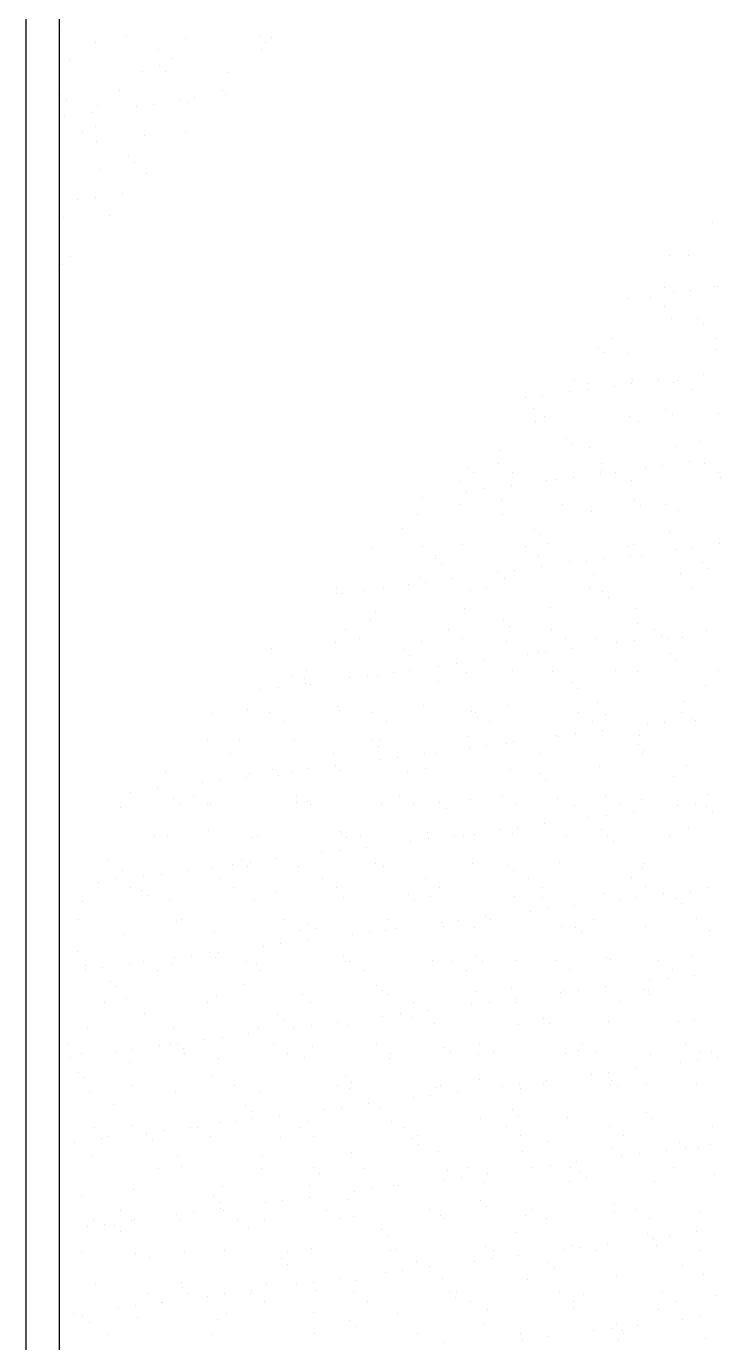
# Model space of a CAD drawing. Header units: inches. Extents: x 8.4 to 50.9, y 14.4 to 39.2.
# Drawn here: x 9.7234 to 9.8284, y 25.1527 to 25.3516 of the extents above; entities that cross this region are included whole.
import ezdxf

# ---------------------------------------------------------------- set-up
doc = ezdxf.new("R2010")
doc.units = ezdxf.units.IN
doc.header["$MEASUREMENT"] = 0
doc.layers.add('02', color=2, linetype='Continuous')

msp = doc.modelspace()

# ---------------------------------------------------------------- linework, layer by layer
at = {"layer": '02'}
for p, q in [((9.7234, 24.551), (9.7234, 25.551)), ((9.7284, 24.95396), (9.7284, 25.5475)), ((9.72865, 25.35099), (9.72865, 25.35099)), ((9.73389, 25.34925), (9.73389, 25.34925)), ((9.73859, 25.3503), (9.73859, 25.3503)), ((9.74739, 25.34974), (9.74739, 25.34974)), ((9.7586, 25.35012), (9.7586, 25.35012)), ((9.75952, 25.34928), (9.75952, 25.34928)), ((9.76048, 25.3499), (9.76048, 25.3499)), ((9.72996, 25.34671), (9.72996, 25.34671)), ((9.74342, 25.34808), (9.74342, 25.34808)), ((9.74553, 25.34674), (9.74553, 25.34674)), ((9.75899, 25.34811), (9.75899, 25.34811)), ((9.74095, 25.34479), (9.74095, 25.34479)), ((9.74357, 25.34574), (9.74357, 25.34574)), ((9.74449, 25.34489), (9.74449, 25.34489)), ((9.75374, 25.34473), (9.75374, 25.34473)), ((9.72854, 25.34135), (9.72854, 25.34135)), ((9.72946, 25.3405), (9.72946, 25.3405)), ((9.73755, 25.34188), (9.73755, 25.34188)), ((9.74884, 25.3409), (9.74884, 25.3409)), ((9.75312, 25.34191), (9.75312, 25.34191)), ((9.75351, 25.34132), (9.75351, 25.34132)), ((9.73326, 25.33866), (9.73326, 25.33866)), ((9.7342, 25.33962), (9.7342, 25.33962)), ((9.74005, 25.33955), (9.74005, 25.33955)), ((9.74265, 25.33989), (9.74265, 25.33989)), ((9.74671, 25.34043), (9.74671, 25.34043)), ((9.74771, 25.3401), (9.74771, 25.3401)), ((9.72919, 25.33812), (9.72919, 25.33812)), ((9.73381, 25.33652), (9.73381, 25.33652)), ((9.73189, 25.33554), (9.73189, 25.33554)), ((9.74126, 25.33516), (9.74126, 25.33516)), ((9.74746, 25.33556), (9.74746, 25.33556)), ((9.734, 25.33419), (9.734, 25.33419)), ((9.73879, 25.33196), (9.73879, 25.33196)), ((9.73971, 25.33111), (9.73971, 25.33111)), ((9.73452, 25.32998), (9.73452, 25.32998)), ((9.74159, 25.32936), (9.74159, 25.32936)), ((9.72849, 25.32536), (9.72849, 25.32536)), ((9.7312, 25.32544), (9.7312, 25.32544)), ((9.7338, 25.32578), (9.7338, 25.32578)), ((9.73787, 25.32632), (9.73787, 25.32632)), ((9.72903, 25.32274), (9.72903, 25.32274)), ((9.73593, 25.32302), (9.73593, 25.32302)), ((9.82711, 25.32202), (9.82711, 25.32202)), ((9.73006, 25.31681), (9.73006, 25.31681)), ((9.82066, 25.31707), (9.82066, 25.31707)), ((9.82348, 25.31698), (9.82348, 25.31698)), ((9.72881, 25.31572), (9.72881, 25.31572)), ((9.81782, 25.31064), (9.81782, 25.31064)), ((9.8199, 25.31212), (9.8199, 25.31212)), ((9.82117, 25.31139), (9.82117, 25.31139)), ((9.82377, 25.31174), (9.82377, 25.31174)), ((9.82742, 25.31238), (9.82742, 25.31238)), ((9.82784, 25.31227), (9.82784, 25.31227)), ((9.81438, 25.3105), (9.81438, 25.3105)), ((9.81993, 25.30929), (9.81993, 25.30929)), ((9.82097, 25.30744), (9.82097, 25.30744)), ((9.82487, 25.30756), (9.82487, 25.30756)), ((9.82579, 25.30671), (9.82579, 25.30671)), ((9.80984, 25.30317), (9.80984, 25.30317)), ((9.81195, 25.30443), (9.81195, 25.30443)), ((9.82752, 25.30446), (9.82752, 25.30446)), ((9.82774, 25.30275), (9.82774, 25.30275)), ((9.81076, 25.30233), (9.81076, 25.30233)), ((9.81423, 25.30226), (9.81423, 25.30226)), ((9.82578, 25.29905), (9.82578, 25.29905)), ((9.80629, 25.29809), (9.80629, 25.29809)), ((9.8082, 25.29764), (9.8082, 25.29764)), ((9.80839, 25.29674), (9.80839, 25.29674)), ((9.81232, 25.29728), (9.81232, 25.29728)), ((9.81492, 25.29762), (9.81492, 25.29762)), ((9.81511, 25.29834), (9.81511, 25.29834)), ((9.81899, 25.29816), (9.81899, 25.29816)), ((9.82129, 25.2978), (9.82129, 25.2978)), ((9.82186, 25.29812), (9.82186, 25.29812)), ((9.82397, 25.29677), (9.82397, 25.29677)), ((9.79886, 25.29551), (9.79886, 25.29551)), ((9.80147, 25.29585), (9.80147, 25.29585)), ((9.80553, 25.29639), (9.80553, 25.29639)), ((9.80008, 25.29395), (9.80008, 25.29395)), ((9.82009, 25.29378), (9.82009, 25.29378)), ((9.82101, 25.29293), (9.82101, 25.29293)), ((9.82805, 25.29312), (9.82805, 25.29312)), ((9.80041, 25.29188), (9.80041, 25.29188)), ((9.80176, 25.29269), (9.80176, 25.29269)), ((9.81455, 25.29263), (9.81455, 25.29263)), ((9.81599, 25.29191), (9.81599, 25.29191)), ((9.80506, 25.28939), (9.80506, 25.28939)), ((9.82536, 25.28895), (9.82536, 25.28895)), ((9.79501, 25.28752), (9.79501, 25.28752)), ((9.80598, 25.28855), (9.80598, 25.28855)), ((9.80852, 25.288), (9.80852, 25.288)), ((9.8216, 25.28817), (9.8216, 25.28817)), ((9.79003, 25.285), (9.79003, 25.285)), ((9.79475, 25.28554), (9.79475, 25.28554)), ((9.81032, 25.28557), (9.81032, 25.28557)), ((9.81693, 25.28494), (9.81693, 25.28494)), ((9.81953, 25.28529), (9.81953, 25.28529)), ((9.8236, 25.28582), (9.8236, 25.28582)), ((9.8259, 25.2856), (9.8259, 25.2856)), ((9.78898, 25.28289), (9.78898, 25.28289)), ((9.79095, 25.28416), (9.79095, 25.28416)), ((9.79686, 25.2842), (9.79686, 25.2842)), ((9.80207, 25.28306), (9.80207, 25.28306)), ((9.80347, 25.28317), (9.80347, 25.28317)), ((9.80608, 25.28351), (9.80608, 25.28351)), ((9.81014, 25.28405), (9.81014, 25.28405)), ((9.81033, 25.28456), (9.81033, 25.28456)), ((9.81243, 25.28422), (9.81243, 25.28422)), ((9.81486, 25.283), (9.81486, 25.283)), ((9.828, 25.28425), (9.828, 25.28425)), ((9.82836, 25.28348), (9.82836, 25.28348)), ((9.79001, 25.2814), (9.79001, 25.2814)), ((9.79262, 25.28174), (9.79262, 25.28174)), ((9.79668, 25.28228), (9.79668, 25.28228)), ((9.78322, 25.28051), (9.78322, 25.28051)), ((9.78888, 25.27933), (9.78888, 25.27933)), ((9.7953, 25.28017), (9.7953, 25.28017)), ((9.80445, 25.27936), (9.80445, 25.27936)), ((9.81531, 25.28), (9.81531, 25.28)), ((9.81623, 25.27916), (9.81623, 25.27916)), ((9.82002, 25.27939), (9.82002, 25.27939)), ((9.78254, 25.27794), (9.78254, 25.27794)), ((9.79533, 25.27788), (9.79533, 25.27788)), ((9.80883, 25.27837), (9.80883, 25.27837)), ((9.82192, 25.27854), (9.82192, 25.27854)), ((9.78027, 25.27578), (9.78027, 25.27578)), ((9.80028, 25.27561), (9.80028, 25.27561)), ((9.82058, 25.27517), (9.82058, 25.27517)), ((9.78322, 25.27299), (9.78322, 25.27299)), ((9.7893, 25.27326), (9.7893, 25.27326)), ((9.79879, 25.27302), (9.79879, 25.27302)), ((9.8012, 25.27477), (9.8012, 25.27477)), ((9.80239, 25.27342), (9.80239, 25.27342)), ((9.81436, 25.27305), (9.81436, 25.27305)), ((9.81518, 25.27336), (9.81518, 25.27336)), ((9.82414, 25.27295), (9.82414, 25.27295)), ((9.82821, 25.27348), (9.82821, 25.27348)), ((9.77579, 25.27277), (9.77579, 25.27277)), ((9.78525, 25.27122), (9.78525, 25.27122)), ((9.78533, 25.27165), (9.78533, 25.27165)), ((9.8009, 25.27168), (9.8009, 25.27168)), ((9.81069, 25.27118), (9.81069, 25.27118)), ((9.81475, 25.27171), (9.81475, 25.27171)), ((9.81647, 25.2717), (9.81647, 25.2717)), ((9.82154, 25.2726), (9.82154, 25.2726)), ((9.78617, 25.27038), (9.78617, 25.27038)), ((9.79462, 25.26906), (9.79462, 25.26906)), ((9.79723, 25.2694), (9.79723, 25.2694)), ((9.80129, 25.26994), (9.80129, 25.26994)), ((9.80555, 25.27078), (9.80555, 25.27078)), ((9.80808, 25.27083), (9.80808, 25.27083)), ((9.82223, 25.2689), (9.82223, 25.2689)), ((9.82556, 25.27061), (9.82556, 25.27061)), ((9.82648, 25.26976), (9.82648, 25.26976)), ((9.78117, 25.26729), (9.78117, 25.26729)), ((9.78285, 25.26831), (9.78285, 25.26831)), ((9.78377, 25.26763), (9.78377, 25.26763)), ((9.78783, 25.26817), (9.78783, 25.26817)), ((9.79564, 25.26825), (9.79564, 25.26825)), ((9.80915, 25.26874), (9.80915, 25.26874)), ((9.82406, 25.26687), (9.82406, 25.26687)), ((9.77022, 25.26683), (9.77022, 25.26683)), ((9.77031, 25.26586), (9.77031, 25.26586)), ((9.77114, 25.26599), (9.77114, 25.26599)), ((9.77437, 25.26639), (9.77437, 25.26639)), ((9.77735, 25.26678), (9.77735, 25.26678)), ((9.79052, 25.26639), (9.79052, 25.26639)), ((9.79292, 25.26681), (9.79292, 25.26681)), ((9.80849, 25.26684), (9.80849, 25.26684)), ((9.81053, 25.26622), (9.81053, 25.26622)), ((9.81145, 25.26538), (9.81145, 25.26538)), ((9.77611, 25.26314), (9.77611, 25.26314)), ((9.78961, 25.26362), (9.78961, 25.26362)), ((9.8027, 25.26379), (9.8027, 25.26379)), ((9.81549, 25.26373), (9.81549, 25.26373)), ((9.77549, 25.262), (9.77549, 25.262)), ((9.79549, 25.26183), (9.79549, 25.26183)), ((9.79642, 25.26099), (9.79642, 25.26099)), ((9.8158, 25.26139), (9.8158, 25.26139)), ((9.77169, 25.26044), (9.77169, 25.26044)), ((9.7738, 25.2591), (9.7738, 25.2591)), ((9.78726, 25.26047), (9.78726, 25.26047)), ((9.78937, 25.25913), (9.78937, 25.25913)), ((9.80283, 25.2605), (9.80283, 25.2605)), ((9.80494, 25.25915), (9.80494, 25.25915)), ((9.80946, 25.2591), (9.80946, 25.2591)), ((9.8184, 25.26053), (9.8184, 25.26053)), ((9.81936, 25.25937), (9.81936, 25.25937)), ((9.82051, 25.25918), (9.82051, 25.25918)), ((9.82255, 25.25927), (9.82255, 25.25927)), ((9.82615, 25.26027), (9.82615, 25.26027)), ((9.76046, 25.25762), (9.76046, 25.25762)), ((9.77008, 25.25851), (9.77008, 25.25851)), ((9.78046, 25.25744), (9.78046, 25.25744)), ((9.78317, 25.25868), (9.78317, 25.25868)), ((9.79596, 25.25861), (9.79596, 25.25861)), ((9.80077, 25.257), (9.80077, 25.257)), ((9.80184, 25.25706), (9.80184, 25.25706)), ((9.8059, 25.2576), (9.8059, 25.2576)), ((9.81269, 25.25849), (9.81269, 25.25849)), ((9.8153, 25.25884), (9.8153, 25.25884)), ((9.78139, 25.2566), (9.78139, 25.2566)), ((9.78578, 25.25495), (9.78578, 25.25495)), ((9.78838, 25.25529), (9.78838, 25.25529)), ((9.79244, 25.25583), (9.79244, 25.25583)), ((9.79923, 25.25672), (9.79923, 25.25672)), ((9.82077, 25.25683), (9.82077, 25.25683)), ((9.82169, 25.25599), (9.82169, 25.25599)), ((9.76363, 25.25356), (9.76363, 25.25356)), ((9.76543, 25.25306), (9.76543, 25.25306)), ((9.76582, 25.25423), (9.76582, 25.25423)), ((9.77232, 25.25318), (9.77232, 25.25318)), ((9.77492, 25.25352), (9.77492, 25.25352)), ((9.77642, 25.2535), (9.77642, 25.2535)), ((9.77898, 25.25406), (9.77898, 25.25406)), ((9.78139, 25.25426), (9.78139, 25.25426)), ((9.78993, 25.25399), (9.78993, 25.25399)), ((9.79696, 25.25429), (9.79696, 25.25429)), ((9.80301, 25.25416), (9.80301, 25.25416)), ((9.81253, 25.25432), (9.81253, 25.25432)), ((9.81581, 25.25409), (9.81581, 25.25409)), ((9.8281, 25.25435), (9.8281, 25.25435)), ((9.75886, 25.25141), (9.75886, 25.25141)), ((9.76146, 25.25175), (9.76146, 25.25175)), ((9.76553, 25.25228), (9.76553, 25.25228)), ((9.76635, 25.25221), (9.76635, 25.25221)), ((9.78574, 25.25261), (9.78574, 25.25261)), ((9.80574, 25.25244), (9.80574, 25.25244)), ((9.80666, 25.2516), (9.80666, 25.2516)), ((9.82604, 25.252), (9.82604, 25.252)), ((9.78348, 25.24904), (9.78348, 25.24904)), ((9.79627, 25.24898), (9.79627, 25.24898)), ((9.80978, 25.24947), (9.80978, 25.24947)), ((9.82286, 25.24963), (9.82286, 25.24963)), ((9.75132, 25.24782), (9.75132, 25.24782)), ((9.75689, 25.24839), (9.75689, 25.24839)), ((9.76016, 25.24789), (9.76016, 25.24789)), ((9.77039, 25.24887), (9.77039, 25.24887)), ((9.7707, 25.24823), (9.7707, 25.24823)), ((9.77573, 25.24792), (9.77573, 25.24792)), ((9.79071, 25.24805), (9.79071, 25.24805)), ((9.7913, 25.24795), (9.7913, 25.24795)), ((9.79163, 25.24721), (9.79163, 25.24721)), ((9.80687, 25.24798), (9.80687, 25.24798)), ((9.81101, 25.24761), (9.81101, 25.24761)), ((9.82244, 25.24801), (9.82244, 25.24801)), ((9.82397, 25.24703), (9.82397, 25.24703)), ((9.76226, 25.24655), (9.76226, 25.24655)), ((9.77784, 25.24658), (9.77784, 25.24658)), ((9.79341, 25.24661), (9.79341, 25.24661)), ((9.80898, 25.24663), (9.80898, 25.24663)), ((9.81051, 25.24526), (9.81051, 25.24526)), ((9.8173, 25.24616), (9.8173, 25.24616)), ((9.81991, 25.2465), (9.81991, 25.2465)), ((9.82455, 25.24666), (9.82455, 25.24666)), ((9.75086, 25.24376), (9.75086, 25.24376)), ((9.75567, 25.24384), (9.75567, 25.24384)), ((9.76395, 25.24393), (9.76395, 25.24393)), ((9.77568, 25.24367), (9.77568, 25.24367)), ((9.77674, 25.24387), (9.77674, 25.24387)), ((9.79024, 25.24435), (9.79024, 25.24435)), ((9.79598, 25.24322), (9.79598, 25.24322)), ((9.79705, 25.24349), (9.79705, 25.24349)), ((9.80333, 25.24452), (9.80333, 25.24452)), ((9.80384, 25.24438), (9.80384, 25.24438)), ((9.80645, 25.24473), (9.80645, 25.24473)), ((9.81599, 25.24305), (9.81599, 25.24305)), ((9.81612, 25.24446), (9.81612, 25.24446)), ((9.75428, 25.24169), (9.75428, 25.24169)), ((9.76986, 25.24171), (9.76986, 25.24171)), ((9.7766, 25.24282), (9.7766, 25.24282)), ((9.77953, 25.24118), (9.77953, 25.24118)), ((9.78359, 25.24172), (9.78359, 25.24172)), ((9.78543, 25.24174), (9.78543, 25.24174)), ((9.79039, 25.24261), (9.79039, 25.24261)), ((9.79299, 25.24295), (9.79299, 25.24295)), ((9.801, 25.24177), (9.801, 25.24177)), ((9.81657, 25.2418), (9.81657, 25.2418)), ((9.81691, 25.24221), (9.81691, 25.24221)), ((9.76065, 25.23928), (9.76065, 25.23928)), ((9.76347, 25.23907), (9.76347, 25.23907)), ((9.76607, 25.23941), (9.76607, 25.23941)), ((9.77014, 25.23995), (9.77014, 25.23995)), ((9.77071, 25.23924), (9.77071, 25.23924)), ((9.77693, 25.24084), (9.77693, 25.24084)), ((9.7838, 25.23941), (9.7838, 25.23941)), ((9.79659, 25.23935), (9.79659, 25.23935)), ((9.81009, 25.23983), (9.81009, 25.23983)), ((9.82318, 25.24), (9.82318, 25.24)), ((9.74441, 25.23882), (9.74441, 25.23882)), ((9.75001, 25.2373), (9.75001, 25.2373)), ((9.75261, 25.23764), (9.75261, 25.23764)), ((9.75668, 25.23817), (9.75668, 25.23817)), ((9.7572, 25.23875), (9.7572, 25.23875)), ((9.76157, 25.23843), (9.76157, 25.23843)), ((9.78095, 25.23883), (9.78095, 25.23883)), ((9.80096, 25.23866), (9.80096, 25.23866)), ((9.80188, 25.23782), (9.80188, 25.23782)), ((9.82126, 25.23822), (9.82126, 25.23822)), ((9.73915, 25.23587), (9.73915, 25.23587)), ((9.74322, 25.2364), (9.74322, 25.2364)), ((9.74862, 25.23534), (9.74862, 25.23534)), ((9.76419, 25.23537), (9.76419, 25.23537)), ((9.77977, 25.2354), (9.77977, 25.2354)), ((9.79534, 25.23543), (9.79534, 25.23543)), ((9.81091, 25.23546), (9.81091, 25.23546)), ((9.82648, 25.23549), (9.82648, 25.23549)), ((9.73767, 25.23364), (9.73767, 25.23364)), ((9.74562, 25.23489), (9.74562, 25.23489)), ((9.74654, 25.23404), (9.74654, 25.23404)), ((9.75073, 25.234), (9.75073, 25.234)), ((9.75117, 25.23413), (9.75117, 25.23413)), ((9.76426, 25.23429), (9.76426, 25.23429)), ((9.76592, 25.23445), (9.76592, 25.23445)), ((9.7663, 25.23403), (9.7663, 25.23403)), ((9.77705, 25.23423), (9.77705, 25.23423)), ((9.78187, 25.23406), (9.78187, 25.23406)), ((9.78593, 25.23427), (9.78593, 25.23427)), ((9.78685, 25.23343), (9.78685, 25.23343)), ((9.79056, 25.23472), (9.79056, 25.23472)), ((9.79744, 25.23409), (9.79744, 25.23409)), ((9.80364, 25.23489), (9.80364, 25.23489)), ((9.80623, 25.23383), (9.80623, 25.23383)), ((9.81301, 25.23411), (9.81301, 25.23411)), ((9.81644, 25.23483), (9.81644, 25.23483)), ((9.82191, 25.23382), (9.82191, 25.23382)), ((9.82452, 25.23416), (9.82452, 25.23416)), ((9.82624, 25.23366), (9.82624, 25.23366)), ((9.80166, 25.23115), (9.80166, 25.23115)), ((9.80845, 25.23204), (9.80845, 25.23204)), ((9.81106, 25.23239), (9.81106, 25.23239)), ((9.81512, 25.23292), (9.81512, 25.23292)), ((9.82716, 25.23282), (9.82716, 25.23282)), ((9.74275, 25.22914), (9.74275, 25.22914)), ((9.74473, 25.22918), (9.74473, 25.22918)), ((9.75089, 25.23006), (9.75089, 25.23006)), ((9.75752, 25.22912), (9.75752, 25.22912)), ((9.75832, 25.22916), (9.75832, 25.22916)), ((9.7709, 25.22989), (9.7709, 25.22989)), ((9.77102, 25.22961), (9.77102, 25.22961)), ((9.77389, 25.22919), (9.77389, 25.22919)), ((9.78411, 25.22977), (9.78411, 25.22977)), ((9.7882, 25.22938), (9.7882, 25.22938)), ((9.78946, 25.22922), (9.78946, 25.22922)), ((9.7912, 25.22944), (9.7912, 25.22944)), ((9.795, 25.23027), (9.795, 25.23027)), ((9.7969, 25.22971), (9.7969, 25.22971)), ((9.7976, 25.23062), (9.7976, 25.23062)), ((9.80503, 25.22925), (9.80503, 25.22925)), ((9.81041, 25.2302), (9.81041, 25.2302)), ((9.81121, 25.22927), (9.81121, 25.22927)), ((9.82061, 25.22928), (9.82061, 25.22928)), ((9.82349, 25.23037), (9.82349, 25.23037)), ((9.77068, 25.22707), (9.77068, 25.22707)), ((9.77182, 25.22904), (9.77182, 25.22904)), ((9.77475, 25.22761), (9.77475, 25.22761)), ((9.78154, 25.2285), (9.78154, 25.2285)), ((9.78414, 25.22884), (9.78414, 25.22884)), ((9.81213, 25.22843), (9.81213, 25.22843)), ((9.73586, 25.22567), (9.73586, 25.22567)), ((9.75587, 25.2255), (9.75587, 25.2255)), ((9.75722, 25.2253), (9.75722, 25.2253)), ((9.76129, 25.22583), (9.76129, 25.22583)), ((9.76808, 25.22673), (9.76808, 25.22673)), ((9.79087, 25.22509), (9.79087, 25.22509)), ((9.80396, 25.22525), (9.80396, 25.22525)), ((9.81675, 25.22519), (9.81675, 25.22519)), ((9.73798, 25.22401), (9.73798, 25.22401)), ((9.74116, 25.22318), (9.74116, 25.22318)), ((9.74376, 25.22353), (9.74376, 25.22353)), ((9.74783, 25.22406), (9.74783, 25.22406)), ((9.75149, 25.22449), (9.75149, 25.22449)), ((9.75462, 25.22496), (9.75462, 25.22496)), ((9.75679, 25.22465), (9.75679, 25.22465)), ((9.76458, 25.22466), (9.76458, 25.22466)), ((9.77617, 25.22506), (9.77617, 25.22506)), ((9.77737, 25.2246), (9.77737, 25.2246)), ((9.79618, 25.22488), (9.79618, 25.22488)), ((9.7971, 25.22404), (9.7971, 25.22404)), ((9.81648, 25.22444), (9.81648, 25.22444)), ((9.73437, 25.22229), (9.73437, 25.22229)), ((9.73709, 25.22279), (9.73709, 25.22279)), ((9.7392, 25.22145), (9.7392, 25.22145)), ((9.74084, 25.22111), (9.74084, 25.22111)), ((9.75266, 25.22282), (9.75266, 25.22282)), ((9.75477, 25.22148), (9.75477, 25.22148)), ((9.76823, 25.22285), (9.76823, 25.22285)), ((9.77034, 25.22151), (9.77034, 25.22151)), ((9.7838, 25.22288), (9.7838, 25.22288)), ((9.78591, 25.22154), (9.78591, 25.22154)), ((9.79937, 25.22291), (9.79937, 25.22291)), ((9.80148, 25.22156), (9.80148, 25.22156)), ((9.81494, 25.22294), (9.81494, 25.22294)), ((9.81705, 25.22159), (9.81705, 25.22159)), ((9.82652, 25.22148), (9.82652, 25.22148)), ((9.73196, 25.21938), (9.73196, 25.21938)), ((9.74176, 25.22026), (9.74176, 25.22026)), ((9.74504, 25.21955), (9.74504, 25.21955)), ((9.75783, 25.21949), (9.75783, 25.21949)), ((9.76114, 25.22067), (9.76114, 25.22067)), ((9.77134, 25.21997), (9.77134, 25.21997)), ((9.78115, 25.2205), (9.78115, 25.2205)), ((9.78207, 25.21965), (9.78207, 25.21965)), ((9.78443, 25.22014), (9.78443, 25.22014)), ((9.79722, 25.22008), (9.79722, 25.22008)), ((9.80145, 25.22005), (9.80145, 25.22005)), ((9.81072, 25.22056), (9.81072, 25.22056)), ((9.81306, 25.21971), (9.81306, 25.21971)), ((9.81567, 25.22005), (9.81567, 25.22005)), ((9.81973, 25.22058), (9.81973, 25.22058)), ((9.82146, 25.21988), (9.82146, 25.21988)), ((9.82381, 25.22073), (9.82381, 25.22073)), ((9.79961, 25.21793), (9.79961, 25.21793)), ((9.80221, 25.21828), (9.80221, 25.21828)), ((9.80627, 25.21881), (9.80627, 25.21881)), ((9.82238, 25.21904), (9.82238, 25.21904)), ((9.73122, 25.21659), (9.73122, 25.21659)), ((9.74611, 25.21628), (9.74611, 25.21628)), ((9.74679, 25.21662), (9.74679, 25.21662)), ((9.76236, 25.21664), (9.76236, 25.21664)), ((9.76612, 25.21611), (9.76612, 25.21611)), ((9.76704, 25.21526), (9.76704, 25.21526)), ((9.77793, 25.21667), (9.77793, 25.21667)), ((9.77936, 25.21527), (9.77936, 25.21527)), ((9.78615, 25.21616), (9.78615, 25.21616)), ((9.78642, 25.21566), (9.78642, 25.21566)), ((9.78875, 25.2165), (9.78875, 25.2165)), ((9.79119, 25.21545), (9.79119, 25.21545)), ((9.79281, 25.21704), (9.79281, 25.21704)), ((9.7935, 25.2167), (9.7935, 25.2167)), ((9.80427, 25.21562), (9.80427, 25.21562)), ((9.80643, 25.21549), (9.80643, 25.21549)), ((9.80907, 25.21673), (9.80907, 25.21673)), ((9.81707, 25.21556), (9.81707, 25.21556)), ((9.82464, 25.21676), (9.82464, 25.21676)), ((9.7383, 25.21437), (9.7383, 25.21437)), ((9.7518, 25.21486), (9.7518, 25.21486)), ((9.76489, 25.21503), (9.76489, 25.21503)), ((9.7659, 25.2135), (9.7659, 25.2135)), ((9.77269, 25.21439), (9.77269, 25.21439)), ((9.77529, 25.21473), (9.77529, 25.21473)), ((9.77768, 25.21497), (9.77768, 25.21497)), ((9.80735, 25.21465), (9.80735, 25.21465)), ((9.82673, 25.21505), (9.82673, 25.21505)), ((9.73108, 25.21189), (9.73108, 25.21189)), ((9.74837, 25.21119), (9.74837, 25.21119)), ((9.75109, 25.21172), (9.75109, 25.21172)), ((9.75244, 25.21172), (9.75244, 25.21172)), ((9.75923, 25.21262), (9.75923, 25.21262)), ((9.76183, 25.21296), (9.76183, 25.21296)), ((9.77139, 25.21128), (9.77139, 25.21128)), ((9.73227, 25.20975), (9.73227, 25.20975)), ((9.73491, 25.20942), (9.73491, 25.20942)), ((9.73898, 25.20995), (9.73898, 25.20995)), ((9.74113, 25.21027), (9.74113, 25.21027)), ((9.74536, 25.20991), (9.74536, 25.20991)), ((9.74577, 25.21085), (9.74577, 25.21085)), ((9.75201, 25.21087), (9.75201, 25.21087)), ((9.7567, 25.2103), (9.7567, 25.2103)), ((9.75815, 25.20985), (9.75815, 25.20985)), ((9.77165, 25.21034), (9.77165, 25.21034)), ((9.77227, 25.21033), (9.77227, 25.21033)), ((9.78474, 25.21051), (9.78474, 25.21051)), ((9.78784, 25.21036), (9.78784, 25.21036)), ((9.7914, 25.2111), (9.7914, 25.2111)), ((9.79232, 25.21026), (9.79232, 25.21026)), ((9.79753, 25.21044), (9.79753, 25.21044)), ((9.80341, 25.21039), (9.80341, 25.21039)), ((9.81104, 25.21093), (9.81104, 25.21093)), ((9.8117, 25.21066), (9.8117, 25.21066)), ((9.81898, 25.21042), (9.81898, 25.21042)), ((9.82412, 25.2111), (9.82412, 25.2111)), ((9.73231, 25.20907), (9.73231, 25.20907)), ((9.73606, 25.20733), (9.73606, 25.20733)), ((9.74324, 25.20893), (9.74324, 25.20893)), ((9.75881, 25.20896), (9.75881, 25.20896)), ((9.77438, 25.20899), (9.77438, 25.20899)), ((9.78995, 25.20902), (9.78995, 25.20902)), ((9.80552, 25.20904), (9.80552, 25.20904)), ((9.81767, 25.20737), (9.81767, 25.20737)), ((9.82028, 25.20771), (9.82028, 25.20771)), ((9.82109, 25.20907), (9.82109, 25.20907)), ((9.82434, 25.20824), (9.82434, 25.20824)), ((9.73698, 25.20649), (9.73698, 25.20649)), ((9.75212, 25.20523), (9.75212, 25.20523)), ((9.75636, 25.20689), (9.75636, 25.20689)), ((9.76521, 25.20539), (9.76521, 25.20539)), ((9.77636, 25.20672), (9.77636, 25.20672)), ((9.77729, 25.20587), (9.77729, 25.20587)), ((9.778, 25.20533), (9.778, 25.20533)), ((9.7915, 25.20582), (9.7915, 25.20582)), ((9.79667, 25.20627), (9.79667, 25.20627)), ((9.80422, 25.20559), (9.80422, 25.20559)), ((9.80459, 25.20598), (9.80459, 25.20598)), ((9.80682, 25.20594), (9.80682, 25.20594)), ((9.81088, 25.20647), (9.81088, 25.20647)), ((9.81667, 25.2061), (9.81667, 25.2061)), ((9.81738, 25.20592), (9.81738, 25.20592)), ((9.8176, 25.20526), (9.8176, 25.20526)), ((9.73526, 25.20407), (9.73526, 25.20407)), ((9.73861, 25.20474), (9.73861, 25.20474)), ((9.75083, 25.2041), (9.75083, 25.2041)), ((9.7664, 25.20412), (9.7664, 25.20412)), ((9.78197, 25.20415), (9.78197, 25.20415)), ((9.79076, 25.20382), (9.79076, 25.20382)), ((9.79336, 25.20417), (9.79336, 25.20417)), ((9.79742, 25.2047), (9.79742, 25.2047)), ((9.79754, 25.20418), (9.79754, 25.20418)), ((9.81311, 25.20421), (9.81311, 25.20421)), ((9.74133, 25.2025), (9.74133, 25.2025)), ((9.76133, 25.20233), (9.76133, 25.20233)), ((9.76226, 25.20148), (9.76226, 25.20148)), ((9.7773, 25.20205), (9.7773, 25.20205)), ((9.7799, 25.20239), (9.7799, 25.20239)), ((9.78164, 25.20189), (9.78164, 25.20189)), ((9.78397, 25.20293), (9.78397, 25.20293)), ((9.80164, 25.20171), (9.80164, 25.20171)), ((9.81135, 25.2013), (9.81135, 25.2013)), ((9.82195, 25.20127), (9.82195, 25.20127)), ((9.82444, 25.20146), (9.82444, 25.20146)), ((9.73259, 25.20011), (9.73259, 25.20011)), ((9.74567, 25.20028), (9.74567, 25.20028)), ((9.75705, 25.19938), (9.75705, 25.19938)), ((9.75846, 25.20022), (9.75846, 25.20022)), ((9.76384, 25.20028), (9.76384, 25.20028)), ((9.76644, 25.20062), (9.76644, 25.20062)), ((9.77051, 25.20116), (9.77051, 25.20116)), ((9.77197, 25.2007), (9.77197, 25.2007)), ((9.78506, 25.20087), (9.78506, 25.20087)), ((9.79785, 25.20081), (9.79785, 25.20081)), ((9.80256, 25.20087), (9.80256, 25.20087)), ((9.7296, 25.19773), (9.7296, 25.19773)), ((9.74359, 25.19761), (9.74359, 25.19761)), ((9.74517, 25.19775), (9.74517, 25.19775)), ((9.7463, 25.19794), (9.7463, 25.19794)), ((9.75038, 25.19851), (9.75038, 25.19851)), ((9.75298, 25.19885), (9.75298, 25.19885)), ((9.76074, 25.19778), (9.76074, 25.19778)), ((9.76661, 25.1975), (9.76661, 25.1975)), ((9.77631, 25.19781), (9.77631, 25.19781)), ((9.78661, 25.19733), (9.78661, 25.19733)), ((9.79188, 25.19784), (9.79188, 25.19784)), ((9.80745, 25.19787), (9.80745, 25.19787)), ((9.82302, 25.1979), (9.82302, 25.1979)), ((9.73013, 25.19584), (9.73013, 25.19584)), ((9.73171, 25.19638), (9.73171, 25.19638)), ((9.73692, 25.19674), (9.73692, 25.19674)), ((9.73952, 25.19708), (9.73952, 25.19708)), ((9.74722, 25.1971), (9.74722, 25.1971)), ((9.74728, 25.19641), (9.74728, 25.19641)), ((9.75243, 25.19559), (9.75243, 25.19559)), ((9.76285, 25.19644), (9.76285, 25.19644)), ((9.76552, 25.19576), (9.76552, 25.19576)), ((9.77831, 25.1957), (9.77831, 25.1957)), ((9.77842, 25.19647), (9.77842, 25.19647)), ((9.78753, 25.19648), (9.78753, 25.19648)), ((9.79182, 25.19618), (9.79182, 25.19618)), ((9.79399, 25.1965), (9.79399, 25.1965)), ((9.8049, 25.19635), (9.8049, 25.19635)), ((9.80691, 25.19688), (9.80691, 25.19688)), ((9.80956, 25.19652), (9.80956, 25.19652)), ((9.8177, 25.19629), (9.8177, 25.19629)), ((9.82489, 25.19537), (9.82489, 25.19537)), ((9.82513, 25.19655), (9.82513, 25.19655)), ((9.82692, 25.19671), (9.82692, 25.19671)), ((9.82784, 25.19587), (9.82784, 25.19587)), ((9.73127, 25.19355), (9.73127, 25.19355)), ((9.73893, 25.1951), (9.73893, 25.1951)), ((9.80883, 25.19326), (9.80883, 25.19326)), ((9.81143, 25.1936), (9.81143, 25.1936)), ((9.81549, 25.19413), (9.81549, 25.19413)), ((9.82228, 25.19503), (9.82228, 25.19503)), ((9.73219, 25.19271), (9.73219, 25.19271)), ((9.7393, 25.19155), (9.7393, 25.19155)), ((9.75157, 25.19311), (9.75157, 25.19311)), ((9.75487, 25.19157), (9.75487, 25.19157)), ((9.77044, 25.1916), (9.77044, 25.1916)), ((9.77158, 25.19294), (9.77158, 25.19294)), ((9.7725, 25.19209), (9.7725, 25.19209)), ((9.78601, 25.19163), (9.78601, 25.19163)), ((9.79188, 25.1925), (9.79188, 25.1925)), ((9.79537, 25.19148), (9.79537, 25.19148)), ((9.79797, 25.19183), (9.79797, 25.19183)), ((9.80158, 25.19166), (9.80158, 25.19166)), ((9.80203, 25.19236), (9.80203, 25.19236)), ((9.81167, 25.19166), (9.81167, 25.19166)), ((9.81189, 25.19232), (9.81189, 25.19232)), ((9.81281, 25.19148), (9.81281, 25.19148)), ((9.81715, 25.19169), (9.81715, 25.19169)), ((9.82475, 25.19183), (9.82475, 25.19183)), ((9.7329, 25.19048), (9.7329, 25.19048)), ((9.74599, 25.19065), (9.74599, 25.19065)), ((9.75878, 25.19058), (9.75878, 25.19058)), ((9.77228, 25.19107), (9.77228, 25.19107)), ((9.78191, 25.18971), (9.78191, 25.18971)), ((9.78451, 25.19005), (9.78451, 25.19005)), ((9.78537, 25.19124), (9.78537, 25.19124)), ((9.78858, 25.19059), (9.78858, 25.19059)), ((9.79816, 25.19118), (9.79816, 25.19118)), ((9.73654, 25.18872), (9.73654, 25.18872)), ((9.75655, 25.18855), (9.75655, 25.18855)), ((9.75747, 25.1877), (9.75747, 25.1877)), ((9.76845, 25.18794), (9.76845, 25.18794)), ((9.77105, 25.18828), (9.77105, 25.18828)), ((9.77512, 25.18882), (9.77512, 25.18882)), ((9.77685, 25.18811), (9.77685, 25.18811)), ((9.79686, 25.18793), (9.79686, 25.18793)), ((9.81716, 25.18749), (9.81716, 25.18749)), ((9.73924, 25.18547), (9.73924, 25.18547)), ((9.75275, 25.18596), (9.75275, 25.18596)), ((9.75499, 25.18617), (9.75499, 25.18617)), ((9.75759, 25.18651), (9.75759, 25.18651)), ((9.76166, 25.18705), (9.76166, 25.18705)), ((9.76584, 25.18612), (9.76584, 25.18612)), ((9.77863, 25.18606), (9.77863, 25.18606)), ((9.79213, 25.18655), (9.79213, 25.18655)), ((9.79592, 25.18532), (9.79592, 25.18532)), ((9.79778, 25.18709), (9.79778, 25.18709)), ((9.80522, 25.18672), (9.80522, 25.18672)), ((9.81149, 25.18535), (9.81149, 25.18535)), ((9.81801, 25.18665), (9.81801, 25.18665)), ((9.82706, 25.18537), (9.82706, 25.18537)), ((9.73363, 25.18521), (9.73363, 25.18521)), ((9.73474, 25.1835), (9.73474, 25.1835)), ((9.73574, 25.18386), (9.73574, 25.18386)), ((9.74152, 25.18416), (9.74152, 25.18416)), ((9.74153, 25.1844), (9.74153, 25.1844)), ((9.74244, 25.18332), (9.74244, 25.18332)), ((9.74413, 25.18474), (9.74413, 25.18474)), ((9.7482, 25.18527), (9.7482, 25.18527)), ((9.74921, 25.18523), (9.74921, 25.18523)), ((9.75131, 25.18389), (9.75131, 25.18389)), ((9.76182, 25.18372), (9.76182, 25.18372)), ((9.76478, 25.18526), (9.76478, 25.18526)), ((9.76688, 25.18392), (9.76688, 25.18392)), ((9.78035, 25.18529), (9.78035, 25.18529)), ((9.78183, 25.18355), (9.78183, 25.18355)), ((9.78246, 25.18395), (9.78246, 25.18395)), ((9.79803, 25.18398), (9.79803, 25.18398)), ((9.8136, 25.184), (9.8136, 25.184)), ((9.73067, 25.18297), (9.73067, 25.18297)), ((9.7726, 25.18144), (9.7726, 25.18144)), ((9.78275, 25.1827), (9.78275, 25.1827)), ((9.78569, 25.1816), (9.78569, 25.1816)), ((9.79848, 25.18154), (9.79848, 25.18154)), ((9.80213, 25.1831), (9.80213, 25.1831)), ((9.81198, 25.18203), (9.81198, 25.18203)), ((9.8201, 25.18179), (9.8201, 25.18179)), ((9.82214, 25.18293), (9.82214, 25.18293)), ((9.82306, 25.18209), (9.82306, 25.18209)), ((9.82507, 25.1822), (9.82507, 25.1822)), ((9.82689, 25.18269), (9.82689, 25.18269)), ((9.73321, 25.18084), (9.73321, 25.18084)), ((9.7463, 25.18101), (9.7463, 25.18101)), ((9.74679, 25.17933), (9.74679, 25.17933)), ((9.75909, 25.18095), (9.75909, 25.18095)), ((9.80258, 25.17949), (9.80258, 25.17949)), ((9.80664, 25.18002), (9.80664, 25.18002)), ((9.81344, 25.18092), (9.81344, 25.18092)), ((9.81604, 25.18126), (9.81604, 25.18126)), ((9.74333, 25.17903), (9.74333, 25.17903)), ((9.7589, 25.17905), (9.7589, 25.17905)), ((9.7668, 25.17916), (9.7668, 25.17916)), ((9.76772, 25.17831), (9.76772, 25.17831)), ((9.77448, 25.17908), (9.77448, 25.17908)), ((9.78652, 25.17737), (9.78652, 25.17737)), ((9.7871, 25.17872), (9.7871, 25.17872)), ((9.78912, 25.17772), (9.78912, 25.17772)), ((9.79005, 25.17911), (9.79005, 25.17911)), ((9.79319, 25.17825), (9.79319, 25.17825)), ((9.79998, 25.17915), (9.79998, 25.17915)), ((9.80562, 25.17914), (9.80562, 25.17914)), ((9.80711, 25.17854), (9.80711, 25.17854)), ((9.80803, 25.1777), (9.80803, 25.1777)), ((9.82119, 25.17917), (9.82119, 25.17917)), ((9.82741, 25.1781), (9.82741, 25.1781)), ((9.73956, 25.17584), (9.73956, 25.17584)), ((9.75306, 25.17632), (9.75306, 25.17632)), ((9.76615, 25.17649), (9.76615, 25.17649)), ((9.77306, 25.1756), (9.77306, 25.1756)), ((9.77566, 25.17594), (9.77566, 25.17594)), ((9.77894, 25.17643), (9.77894, 25.17643)), ((9.77973, 25.17648), (9.77973, 25.17648)), ((9.79245, 25.17692), (9.79245, 25.17692)), ((9.80553, 25.17708), (9.80553, 25.17708)), ((9.81833, 25.17702), (9.81833, 25.17702)), ((9.73176, 25.17494), (9.73176, 25.17494)), ((9.75177, 25.17477), (9.75177, 25.17477)), ((9.75269, 25.17393), (9.75269, 25.17393)), ((9.7596, 25.17383), (9.7596, 25.17383)), ((9.7622, 25.17417), (9.7622, 25.17417)), ((9.76627, 25.17471), (9.76627, 25.17471)), ((9.77207, 25.17433), (9.77207, 25.17433)), ((9.79208, 25.17416), (9.79208, 25.17416)), ((9.81238, 25.17371), (9.81238, 25.17371)), ((9.73767, 25.17268), (9.73767, 25.17268)), ((9.74614, 25.17206), (9.74614, 25.17206)), ((9.74662, 25.17138), (9.74662, 25.17138)), ((9.74874, 25.1724), (9.74874, 25.1724)), ((9.75281, 25.17294), (9.75281, 25.17294)), ((9.75324, 25.17271), (9.75324, 25.17271)), ((9.75535, 25.17137), (9.75535, 25.17137)), ((9.76881, 25.17274), (9.76881, 25.17274)), ((9.77092, 25.1714), (9.77092, 25.1714)), ((9.77291, 25.1718), (9.77291, 25.1718)), ((9.78439, 25.17277), (9.78439, 25.17277)), ((9.786, 25.17197), (9.786, 25.17197)), ((9.78649, 25.17143), (9.78649, 25.17143)), ((9.793, 25.17331), (9.793, 25.17331)), ((9.79879, 25.17191), (9.79879, 25.17191)), ((9.79996, 25.1728), (9.79996, 25.1728)), ((9.80206, 25.17145), (9.80206, 25.17145)), ((9.8123, 25.17239), (9.8123, 25.17239)), ((9.81553, 25.17283), (9.81553, 25.17283)), ((9.81763, 25.17148), (9.81763, 25.17148)), ((9.82538, 25.17256), (9.82538, 25.17256)), ((9.73268, 25.17029), (9.73268, 25.17029)), ((9.73353, 25.17121), (9.73353, 25.17121)), ((9.73528, 25.17063), (9.73528, 25.17063)), ((9.73674, 25.17038), (9.73674, 25.17038)), ((9.73766, 25.16954), (9.73766, 25.16954)), ((9.73935, 25.17116), (9.73935, 25.17116)), ((9.73978, 25.17134), (9.73978, 25.17134)), ((9.75704, 25.16994), (9.75704, 25.16994)), ((9.75941, 25.17132), (9.75941, 25.17132)), ((9.77705, 25.16977), (9.77705, 25.16977)), ((9.82471, 25.16946), (9.82471, 25.16946)), ((9.77797, 25.16892), (9.77797, 25.16892)), ((9.79735, 25.16933), (9.79735, 25.16933)), ((9.80585, 25.16745), (9.80585, 25.16745)), ((9.81125, 25.16768), (9.81125, 25.16768)), ((9.81736, 25.16915), (9.81736, 25.16915)), ((9.81805, 25.16858), (9.81805, 25.16858)), ((9.81828, 25.16831), (9.81828, 25.16831)), ((9.81864, 25.16739), (9.81864, 25.16739)), ((9.82065, 25.16892), (9.82065, 25.16892)), ((9.7318, 25.16648), (9.7318, 25.16648)), ((9.73987, 25.1662), (9.73987, 25.1662)), ((9.74201, 25.16555), (9.74201, 25.16555)), ((9.74737, 25.16651), (9.74737, 25.16651)), ((9.75338, 25.16669), (9.75338, 25.16669)), ((9.76294, 25.16653), (9.76294, 25.16653)), ((9.76647, 25.16686), (9.76647, 25.16686)), ((9.77851, 25.16656), (9.77851, 25.16656)), ((9.77926, 25.16679), (9.77926, 25.16679)), ((9.79276, 25.16728), (9.79276, 25.16728)), ((9.79408, 25.16659), (9.79408, 25.16659)), ((9.7978, 25.16591), (9.7978, 25.16591)), ((9.80459, 25.16681), (9.80459, 25.16681)), ((9.80719, 25.16715), (9.80719, 25.16715)), ((9.80965, 25.16662), (9.80965, 25.16662)), ((9.82523, 25.16665), (9.82523, 25.16665)), ((9.76202, 25.16538), (9.76202, 25.16538)), ((9.76294, 25.16453), (9.76294, 25.16453)), ((9.78027, 25.16361), (9.78027, 25.16361)), ((9.78232, 25.16494), (9.78232, 25.16494)), ((9.78434, 25.16414), (9.78434, 25.16414)), ((9.79113, 25.16503), (9.79113, 25.16503)), ((9.79373, 25.16538), (9.79373, 25.16538)), ((9.80233, 25.16477), (9.80233, 25.16477)), ((9.80325, 25.16392), (9.80325, 25.16392)), ((9.82263, 25.16432), (9.82263, 25.16432)), ((9.73384, 25.16158), (9.73384, 25.16158)), ((9.74693, 25.16174), (9.74693, 25.16174)), ((9.75972, 25.16168), (9.75972, 25.16168)), ((9.76421, 25.16149), (9.76421, 25.16149)), ((9.76681, 25.16183), (9.76681, 25.16183)), ((9.77088, 25.16237), (9.77088, 25.16237)), ((9.77323, 25.16217), (9.77323, 25.16217)), ((9.77767, 25.16326), (9.77767, 25.16326)), ((9.78632, 25.16233), (9.78632, 25.16233)), ((9.79911, 25.16227), (9.79911, 25.16227)), ((9.81261, 25.16276), (9.81261, 25.16276)), ((9.8257, 25.16293), (9.8257, 25.16293)), ((9.74171, 25.16016), (9.74171, 25.16016)), ((9.74699, 25.16099), (9.74699, 25.16099)), ((9.74791, 25.16015), (9.74791, 25.16015)), ((9.75075, 25.15972), (9.75075, 25.15972)), ((9.75335, 25.16006), (9.75335, 25.16006)), ((9.75728, 25.16019), (9.75728, 25.16019)), ((9.75742, 25.1606), (9.75742, 25.1606)), ((9.76729, 25.16055), (9.76729, 25.16055)), ((9.77285, 25.16022), (9.77285, 25.16022)), ((9.7873, 25.16038), (9.7873, 25.16038)), ((9.78822, 25.15953), (9.78822, 25.15953)), ((9.78842, 25.16025), (9.78842, 25.16025)), ((9.80399, 25.16028), (9.80399, 25.16028)), ((9.8076, 25.15993), (9.8076, 25.15993)), ((9.81956, 25.16031), (9.81956, 25.16031)), ((9.82761, 25.15976), (9.82761, 25.15976)), ((9.73729, 25.15795), (9.73729, 25.15795)), ((9.73989, 25.15829), (9.73989, 25.15829)), ((9.74382, 25.15882), (9.74382, 25.15882)), ((9.74396, 25.15882), (9.74396, 25.15882)), ((9.75939, 25.15885), (9.75939, 25.15885)), ((9.77496, 25.15888), (9.77496, 25.15888)), ((9.79053, 25.15891), (9.79053, 25.15891)), ((9.79308, 25.15765), (9.79308, 25.15765)), ((9.8061, 25.15893), (9.8061, 25.15893)), ((9.80616, 25.15781), (9.80616, 25.15781)), ((9.81896, 25.15775), (9.81896, 25.15775)), ((9.82167, 25.15896), (9.82167, 25.15896)), ((9.7305, 25.15705), (9.7305, 25.15705)), ((9.73196, 25.1566), (9.73196, 25.1566)), ((9.73288, 25.15576), (9.73288, 25.15576)), ((9.74019, 25.15657), (9.74019, 25.15657)), ((9.75226, 25.15616), (9.75226, 25.15616)), ((9.75369, 25.15705), (9.75369, 25.15705)), ((9.76678, 25.15722), (9.76678, 25.15722)), ((9.77227, 25.15599), (9.77227, 25.15599)), ((9.77957, 25.15716), (9.77957, 25.15716)), ((9.79257, 25.15555), (9.79257, 25.15555)), ((9.82266, 25.15624), (9.82266, 25.15624)), ((9.82526, 25.15658), (9.82526, 25.15658)), ((9.73584, 25.15396), (9.73584, 25.15396)), ((9.75141, 25.15399), (9.75141, 25.15399)), ((9.76698, 25.15401), (9.76698, 25.15401)), ((9.77319, 25.15514), (9.77319, 25.15514)), ((9.78255, 25.15404), (9.78255, 25.15404)), ((9.79812, 25.15407), (9.79812, 25.15407)), ((9.80241, 25.15357), (9.80241, 25.15357)), ((9.8092, 25.15447), (9.8092, 25.15447)), ((9.8118, 25.15481), (9.8118, 25.15481)), ((9.81257, 25.15537), (9.81257, 25.15537)), ((9.8135, 25.15453), (9.8135, 25.15453)), ((9.81369, 25.1541), (9.81369, 25.1541)), ((9.81586, 25.15535), (9.81586, 25.15535)), ((9.78663, 25.1527), (9.78663, 25.1527)), ((9.79834, 25.15304), (9.79834, 25.15304)), ((9.81293, 25.15313), (9.81293, 25.15313)), ((9.82601, 25.15329), (9.82601, 25.15329))]:
    msp.add_line(p, q, dxfattribs=at)

doc.saveas('drawing.dxf')
